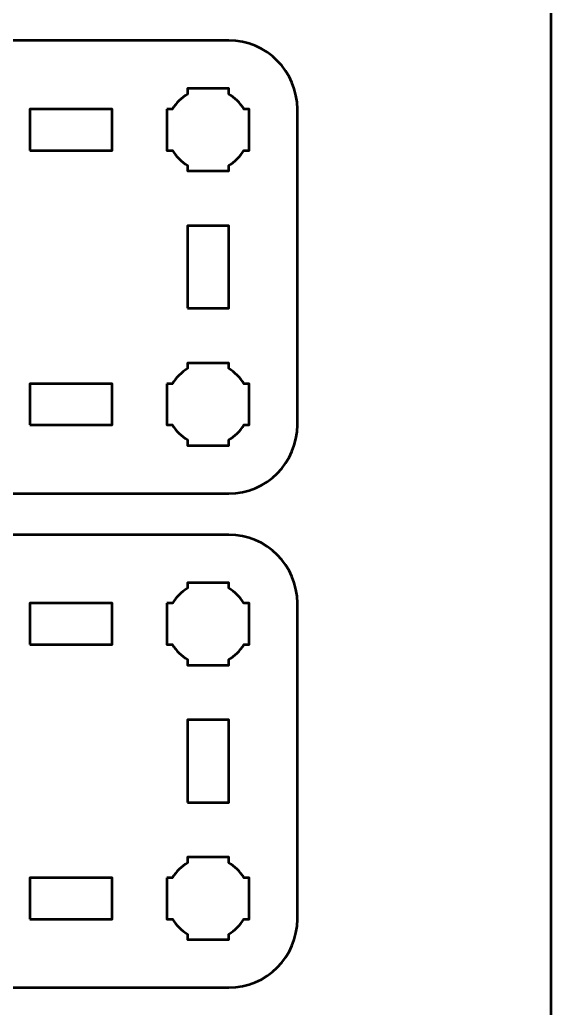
# Model space of a CAD drawing. Header units: centimetres. Extents: x -21 to 0, y -29.7 to 0.
# Drawn here: x -3.87 to 0, y -14.85 to -7.65 of the extents above; entities that cross this region are included whole.
import ezdxf

# ---------------------------------------------------------------- set-up
doc = ezdxf.new("R2010")
doc.units = ezdxf.units.CM
doc.header["$MEASUREMENT"] = 0
doc.layers.add('Layer 1', color=7, linetype='Continuous')

msp = doc.modelspace()

# ---------------------------------------------------------------- linework, layer by layer
at = {"layer": 'Layer 1', "lineweight": 53}
for points in [[(-3.8, -8.6), (-3.2, -8.6), (-3.2, -8.3), (-3.8, -8.3), (-3.8, -8.6)], [(-2.65, -9.75), (-2.35, -9.75), (-2.35, -9.15), (-2.65, -9.15), (-2.65, -9.75)], [(-3.8, -10.6), (-3.2, -10.6), (-3.2, -10.3), (-3.8, -10.3), (-3.8, -10.6)], [(-3.8, -12.2), (-3.2, -12.2), (-3.2, -11.9), (-3.8, -11.9), (-3.8, -12.2)], [(-2.65, -13.35), (-2.35, -13.35), (-2.35, -12.75), (-2.65, -12.75), (-2.65, -13.35)], [(-3.8, -14.2), (-3.2, -14.2), (-3.2, -13.9), (-3.8, -13.9), (-3.8, -14.2)]]:
    msp.add_lwpolyline(points, close=True, dxfattribs=at)
at = {"layer": 'Layer 1', "color": 1, "lineweight": 53}
msp.add_open_spline([(-21.00003, -29.19995), (-21.00003, -29.19995), (-21.00003, -5.89992), (-21.00003, -5.89992), (-21.00003, -5.89992), (-21.00003, -5.81709), (-20.93286, -5.74992), (-20.85003, -5.74992), (-20.85003, -5.74992), (-20.7672, -5.74992), (-20.70003, -5.68275), (-20.70003, -5.59992), (-20.70003, -5.59992), (-20.70003, -5.51709), (-20.7672, -5.44992), (-20.85003, -5.44992), (-20.85003, -5.44992), (-20.93286, -5.44992), (-21.00003, -5.38275), (-21.00003, -5.29992), (-21.00003, -5.29992), (-21.00003, -5.21709), (-20.93286, -5.14992), (-20.85003, -5.14992), (-20.85003, -5.14992), (-20.7672, -5.14992), (-20.70003, -5.08275), (-20.70003, -4.99992), (-20.70003, -4.99992), (-20.70003, -4.91709), (-20.7672, -4.84992), (-20.85003, -4.84992), (-20.85003, -4.84992), (-20.93286, -4.84992), (-21.00003, -4.78275), (-21.00003, -4.69992), (-21.00003, -4.69992), (-21.00003, -4.61709), (-20.93286, -4.54992), (-20.85003, -4.54992), (-20.85003, -4.54992), (-20.7672, -4.54992), (-20.70003, -4.48275), (-20.70003, -4.39992), (-20.70003, -4.39992), (-20.70003, -4.31709), (-20.7672, -4.24992), (-20.85003, -4.24992), (-20.85003, -4.24992), (-20.93286, -4.24992), (-21.00003, -4.18275), (-21.00003, -4.09992), (-21.00003, -4.09992), (-21.00003, -4.01709), (-20.93286, -3.94992), (-20.85003, -3.94992), (-20.85003, -3.94992), (-20.7672, -3.94992), (-20.70003, -3.88275), (-20.70003, -3.79992), (-20.70003, -3.79992), (-20.70003, -3.71709), (-20.7672, -3.64992), (-20.85003, -3.64992), (-20.85003, -3.64992), (-20.93286, -3.64992), (-21.00003, -3.58275), (-21.00003, -3.49992), (-21.00003, -3.49992), (-21.00003, -3.41709), (-20.93286, -3.34992), (-20.85003, -3.34992), (-20.85003, -3.34992), (-20.7672, -3.34992), (-20.70003, -3.28275), (-20.70003, -3.19992), (-20.70003, -3.19992), (-20.70003, -3.11709), (-20.7672, -3.04992), (-20.85003, -3.04992), (-20.85003, -3.04992), (-20.93286, -3.04992), (-21.00003, -2.98275), (-21.00003, -2.89992), (-21.00003, -2.89992), (-21.00003, -2.81709), (-20.93286, -2.74992), (-20.85003, -2.74992), (-20.85003, -2.74992), (-20.7672, -2.74992), (-20.70003, -2.68275), (-20.70003, -2.59992), (-20.70003, -2.59992), (-20.70003, -2.51709), (-20.7672, -2.44992), (-20.85003, -2.44992), (-20.85003, -2.44992), (-20.93286, -2.44992), (-21.00003, -2.38275), (-21.00003, -2.29992), (-21.00003, -2.29992), (-21.00003, -2.21709), (-20.93286, -2.14992), (-20.85003, -2.14992), (-20.85003, -2.14992), (-20.7672, -2.14992), (-20.70003, -2.08275), (-20.70003, -1.99992), (-20.70003, -1.99992), (-20.70003, -1.91709), (-20.7672, -1.84992), (-20.85003, -1.84992), (-20.85003, -1.84992), (-20.93286, -1.84992), (-21.00003, -1.78275), (-21.00003, -1.69992), (-21.00003, -1.69992), (-21.00003, -1.61709), (-20.93286, -1.54992), (-20.85003, -1.54992), (-20.85003, -1.54992), (-20.7672, -1.54992), (-20.70003, -1.48275), (-20.70003, -1.39992), (-20.70003, -1.39992), (-20.70003, -1.31709), (-20.7672, -1.24992), (-20.85003, -1.24992), (-20.85003, -1.24992), (-20.93286, -1.24992), (-21.00003, -1.18275), (-21.00003, -1.09992), (-21.00003, -1.09992), (-21.00003, -1.09992), (-21.00003, -0.49992), (-21.00003, -0.49992), (-21.00003, -0.49992), (-21.00003, -0.22295), (-20.77694, 0.00004), (-20.49994, 0.00004), (-20.49994, 0.00004), (-20.49994, 0.00004), (-0.50008, 0.00004), (-0.50008, 0.00004), (-0.50008, 0.00004), (-0.22294, 0.00004), (0.00002, -0.22295), (0.00002, -0.49992), (0.00002, -0.49992), (0.00002, -0.49992), (0.00002, -29.19995), (0.00002, -29.19995), (0.00002, -29.19995), (0.00002, -29.47695), (-0.22294, -29.70004), (-0.50008, -29.70004), (-0.50008, -29.70004), (-0.50008, -29.70004), (-20.49994, -29.70004), (-20.49994, -29.70004), (-20.49994, -29.70004), (-20.77694, -29.70004), (-21.00003, -29.47695), (-21.00003, -29.19995)], degree=3, knots=[0, 0, 0, 0, 0.0243902, 0.0243902, 0.0243902, 0.0243902, 0.0487805, 0.0487805, 0.0487805, 0.0487805, 0.0731707, 0.0731707, 0.0731707, 0.0731707, 0.097561, 0.097561, 0.097561, 0.097561, 0.1219512, 0.1219512, 0.1219512, 0.1219512, 0.1463415, 0.1463415, 0.1463415, 0.1463415, 0.1707317, 0.1707317, 0.1707317, 0.1707317, 0.195122, 0.195122, 0.195122, 0.195122, 0.2195122, 0.2195122, 0.2195122, 0.2195122, 0.2439024, 0.2439024, 0.2439024, 0.2439024, 0.2682927, 0.2682927, 0.2682927, 0.2682927, 0.2926829, 0.2926829, 0.2926829, 0.2926829, 0.3170732, 0.3170732, 0.3170732, 0.3170732, 0.3414634, 0.3414634, 0.3414634, 0.3414634, 0.3658537, 0.3658537, 0.3658537, 0.3658537, 0.3902439, 0.3902439, 0.3902439, 0.3902439, 0.4146341, 0.4146341, 0.4146341, 0.4146341, 0.4390244, 0.4390244, 0.4390244, 0.4390244, 0.4634146, 0.4634146, 0.4634146, 0.4634146, 0.4878049, 0.4878049, 0.4878049, 0.4878049, 0.5121951, 0.5121951, 0.5121951, 0.5121951, 0.5365854, 0.5365854, 0.5365854, 0.5365854, 0.5609756, 0.5609756, 0.5609756, 0.5609756, 0.5853659, 0.5853659, 0.5853659, 0.5853659, 0.6097561, 0.6097561, 0.6097561, 0.6097561, 0.6341463, 0.6341463, 0.6341463, 0.6341463, 0.6585366, 0.6585366, 0.6585366, 0.6585366, 0.6829268, 0.6829268, 0.6829268, 0.6829268, 0.7073171, 0.7073171, 0.7073171, 0.7073171, 0.7317073, 0.7317073, 0.7317073, 0.7317073, 0.7560976, 0.7560976, 0.7560976, 0.7560976, 0.7804878, 0.7804878, 0.7804878, 0.7804878, 0.804878, 0.804878, 0.804878, 0.804878, 0.8292683, 0.8292683, 0.8292683, 0.8292683, 0.8536585, 0.8536585, 0.8536585, 0.8536585, 0.8780488, 0.8780488, 0.8780488, 0.8780488, 0.902439, 0.902439, 0.902439, 0.902439, 0.9268293, 0.9268293, 0.9268293, 0.9268293, 0.9512195, 0.9512195, 0.9512195, 0.9512195, 0.9756098, 0.9756098, 0.9756098, 0.9756098, 1, 1, 1, 1], dxfattribs=at)
at = {"layer": 'Layer 1', "color": 3, "lineweight": 53}
for points in [[(-7.15, -10.6), (-7.15, -10.6), (-7.15, -8.3), (-7.15, -8.3), (-7.15, -8.3), (-7.15, -8.02391), (-6.92609, -7.8), (-6.65, -7.8), (-6.65, -7.8), (-6.65, -7.8), (-2.35, -7.8), (-2.35, -7.8), (-2.35, -7.8), (-2.07391, -7.8), (-1.85, -8.02391), (-1.85, -8.3), (-1.85, -8.3), (-1.85, -8.3), (-1.85, -10.6), (-1.85, -10.6), (-1.85, -10.6), (-1.85, -10.87609), (-2.07391, -11.1), (-2.35, -11.1), (-2.35, -11.1), (-2.35, -11.1), (-6.65, -11.1), (-6.65, -11.1), (-6.65, -11.1), (-6.92609, -11.1), (-7.15, -10.87609), (-7.15, -10.6)], [(-7.15, -14.2), (-7.15, -14.2), (-7.15, -11.9), (-7.15, -11.9), (-7.15, -11.9), (-7.15, -11.62391), (-6.92609, -11.4), (-6.65, -11.4), (-6.65, -11.4), (-6.65, -11.4), (-2.35, -11.4), (-2.35, -11.4), (-2.35, -11.4), (-2.07391, -11.4), (-1.85, -11.62391), (-1.85, -11.9), (-1.85, -11.9), (-1.85, -11.9), (-1.85, -14.2), (-1.85, -14.2), (-1.85, -14.2), (-1.85, -14.47609), (-2.07391, -14.7), (-2.35, -14.7), (-2.35, -14.7), (-2.35, -14.7), (-6.65, -14.7), (-6.65, -14.7), (-6.65, -14.7), (-6.92609, -14.7), (-7.15, -14.47609), (-7.15, -14.2)]]:
    msp.add_open_spline(points, degree=3, knots=[0, 0, 0, 0, 0.125, 0.125, 0.125, 0.125, 0.25, 0.25, 0.25, 0.25, 0.375, 0.375, 0.375, 0.375, 0.5, 0.5, 0.5, 0.5, 0.625, 0.625, 0.625, 0.625, 0.75, 0.75, 0.75, 0.75, 0.875, 0.875, 0.875, 0.875, 1, 1, 1, 1], dxfattribs=at)
at = {"layer": 'Layer 1', "lineweight": 53}
for points in [[(-2.8, -8.3), (-2.8, -8.3), (-2.75985, -8.3), (-2.75985, -8.3), (-2.75985, -8.3), (-2.7335, -8.25447), (-2.69553, -8.2165), (-2.65, -8.19015), (-2.65, -8.19015), (-2.65, -8.19015), (-2.65, -8.15), (-2.65, -8.15), (-2.65, -8.15), (-2.65, -8.15), (-2.5, -8.15), (-2.5, -8.15), (-2.5, -8.15), (-2.5, -8.15), (-2.35, -8.15), (-2.35, -8.15), (-2.35, -8.15), (-2.35, -8.15), (-2.35, -8.19015), (-2.35, -8.19015), (-2.35, -8.19015), (-2.30447, -8.2165), (-2.2665, -8.25447), (-2.24015, -8.3), (-2.24015, -8.3), (-2.24015, -8.3), (-2.2, -8.3), (-2.2, -8.3), (-2.2, -8.3), (-2.2, -8.3), (-2.2, -8.45), (-2.2, -8.45), (-2.2, -8.45), (-2.2, -8.45), (-2.2, -8.6), (-2.2, -8.6), (-2.2, -8.6), (-2.2, -8.6), (-2.24015, -8.6), (-2.24015, -8.6), (-2.24015, -8.6), (-2.2665, -8.64553), (-2.30447, -8.6835), (-2.35, -8.70985), (-2.35, -8.70985), (-2.35, -8.70985), (-2.35, -8.75), (-2.35, -8.75), (-2.35, -8.75), (-2.35, -8.75), (-2.5, -8.75), (-2.5, -8.75), (-2.5, -8.75), (-2.5, -8.75), (-2.65, -8.75), (-2.65, -8.75), (-2.65, -8.75), (-2.65, -8.75), (-2.65, -8.70985), (-2.65, -8.70985), (-2.65, -8.70985), (-2.69553, -8.6835), (-2.7335, -8.64553), (-2.75985, -8.6), (-2.75985, -8.6), (-2.75985, -8.6), (-2.8, -8.6), (-2.8, -8.6), (-2.8, -8.6), (-2.8, -8.6), (-2.8, -8.45), (-2.8, -8.45), (-2.8, -8.45), (-2.8, -8.45), (-2.8, -8.3), (-2.8, -8.3)], [(-2.8, -10.3), (-2.8, -10.3), (-2.75985, -10.3), (-2.75985, -10.3), (-2.75985, -10.3), (-2.7335, -10.25447), (-2.69553, -10.2165), (-2.65, -10.19015), (-2.65, -10.19015), (-2.65, -10.19015), (-2.65, -10.15), (-2.65, -10.15), (-2.65, -10.15), (-2.65, -10.15), (-2.5, -10.15), (-2.5, -10.15), (-2.5, -10.15), (-2.5, -10.15), (-2.35, -10.15), (-2.35, -10.15), (-2.35, -10.15), (-2.35, -10.15), (-2.35, -10.19015), (-2.35, -10.19015), (-2.35, -10.19015), (-2.30447, -10.2165), (-2.2665, -10.25447), (-2.24015, -10.3), (-2.24015, -10.3), (-2.24015, -10.3), (-2.2, -10.3), (-2.2, -10.3), (-2.2, -10.3), (-2.2, -10.3), (-2.2, -10.45), (-2.2, -10.45), (-2.2, -10.45), (-2.2, -10.45), (-2.2, -10.6), (-2.2, -10.6), (-2.2, -10.6), (-2.2, -10.6), (-2.24015, -10.6), (-2.24015, -10.6), (-2.24015, -10.6), (-2.2665, -10.64553), (-2.30447, -10.6835), (-2.35, -10.70985), (-2.35, -10.70985), (-2.35, -10.70985), (-2.35, -10.75), (-2.35, -10.75), (-2.35, -10.75), (-2.35, -10.75), (-2.5, -10.75), (-2.5, -10.75), (-2.5, -10.75), (-2.5, -10.75), (-2.65, -10.75), (-2.65, -10.75), (-2.65, -10.75), (-2.65, -10.75), (-2.65, -10.70985), (-2.65, -10.70985), (-2.65, -10.70985), (-2.69553, -10.6835), (-2.7335, -10.64553), (-2.75985, -10.6), (-2.75985, -10.6), (-2.75985, -10.6), (-2.8, -10.6), (-2.8, -10.6), (-2.8, -10.6), (-2.8, -10.6), (-2.8, -10.45), (-2.8, -10.45), (-2.8, -10.45), (-2.8, -10.45), (-2.8, -10.3), (-2.8, -10.3)], [(-2.8, -11.9), (-2.8, -11.9), (-2.75985, -11.9), (-2.75985, -11.9), (-2.75985, -11.9), (-2.7335, -11.85447), (-2.69553, -11.8165), (-2.65, -11.79015), (-2.65, -11.79015), (-2.65, -11.79015), (-2.65, -11.75), (-2.65, -11.75), (-2.65, -11.75), (-2.65, -11.75), (-2.5, -11.75), (-2.5, -11.75), (-2.5, -11.75), (-2.5, -11.75), (-2.35, -11.75), (-2.35, -11.75), (-2.35, -11.75), (-2.35, -11.75), (-2.35, -11.79015), (-2.35, -11.79015), (-2.35, -11.79015), (-2.30447, -11.8165), (-2.2665, -11.85447), (-2.24015, -11.9), (-2.24015, -11.9), (-2.24015, -11.9), (-2.2, -11.9), (-2.2, -11.9), (-2.2, -11.9), (-2.2, -11.9), (-2.2, -12.05), (-2.2, -12.05), (-2.2, -12.05), (-2.2, -12.05), (-2.2, -12.2), (-2.2, -12.2), (-2.2, -12.2), (-2.2, -12.2), (-2.24015, -12.2), (-2.24015, -12.2), (-2.24015, -12.2), (-2.2665, -12.24553), (-2.30447, -12.2835), (-2.35, -12.30985), (-2.35, -12.30985), (-2.35, -12.30985), (-2.35, -12.35), (-2.35, -12.35), (-2.35, -12.35), (-2.35, -12.35), (-2.5, -12.35), (-2.5, -12.35), (-2.5, -12.35), (-2.5, -12.35), (-2.65, -12.35), (-2.65, -12.35), (-2.65, -12.35), (-2.65, -12.35), (-2.65, -12.30985), (-2.65, -12.30985), (-2.65, -12.30985), (-2.69553, -12.2835), (-2.7335, -12.24553), (-2.75985, -12.2), (-2.75985, -12.2), (-2.75985, -12.2), (-2.8, -12.2), (-2.8, -12.2), (-2.8, -12.2), (-2.8, -12.2), (-2.8, -12.05), (-2.8, -12.05), (-2.8, -12.05), (-2.8, -12.05), (-2.8, -11.9), (-2.8, -11.9)], [(-2.8, -13.9), (-2.8, -13.9), (-2.75985, -13.9), (-2.75985, -13.9), (-2.75985, -13.9), (-2.7335, -13.85447), (-2.69553, -13.8165), (-2.65, -13.79015), (-2.65, -13.79015), (-2.65, -13.79015), (-2.65, -13.75), (-2.65, -13.75), (-2.65, -13.75), (-2.65, -13.75), (-2.5, -13.75), (-2.5, -13.75), (-2.5, -13.75), (-2.5, -13.75), (-2.35, -13.75), (-2.35, -13.75), (-2.35, -13.75), (-2.35, -13.75), (-2.35, -13.79015), (-2.35, -13.79015), (-2.35, -13.79015), (-2.30447, -13.8165), (-2.2665, -13.85447), (-2.24015, -13.9), (-2.24015, -13.9), (-2.24015, -13.9), (-2.2, -13.9), (-2.2, -13.9), (-2.2, -13.9), (-2.2, -13.9), (-2.2, -14.05), (-2.2, -14.05), (-2.2, -14.05), (-2.2, -14.05), (-2.2, -14.2), (-2.2, -14.2), (-2.2, -14.2), (-2.2, -14.2), (-2.24015, -14.2), (-2.24015, -14.2), (-2.24015, -14.2), (-2.2665, -14.24553), (-2.30447, -14.2835), (-2.35, -14.30985), (-2.35, -14.30985), (-2.35, -14.30985), (-2.35, -14.35), (-2.35, -14.35), (-2.35, -14.35), (-2.35, -14.35), (-2.5, -14.35), (-2.5, -14.35), (-2.5, -14.35), (-2.5, -14.35), (-2.65, -14.35), (-2.65, -14.35), (-2.65, -14.35), (-2.65, -14.35), (-2.65, -14.30985), (-2.65, -14.30985), (-2.65, -14.30985), (-2.69553, -14.2835), (-2.7335, -14.24553), (-2.75985, -14.2), (-2.75985, -14.2), (-2.75985, -14.2), (-2.8, -14.2), (-2.8, -14.2), (-2.8, -14.2), (-2.8, -14.2), (-2.8, -14.05), (-2.8, -14.05), (-2.8, -14.05), (-2.8, -14.05), (-2.8, -13.9), (-2.8, -13.9)]]:
    msp.add_open_spline(points, degree=3, knots=[0, 0, 0, 0, 0.05, 0.05, 0.05, 0.05, 0.1, 0.1, 0.1, 0.1, 0.15, 0.15, 0.15, 0.15, 0.2, 0.2, 0.2, 0.2, 0.25, 0.25, 0.25, 0.25, 0.3, 0.3, 0.3, 0.3, 0.35, 0.35, 0.35, 0.35, 0.4, 0.4, 0.4, 0.4, 0.45, 0.45, 0.45, 0.45, 0.5, 0.5, 0.5, 0.5, 0.55, 0.55, 0.55, 0.55, 0.6, 0.6, 0.6, 0.6, 0.65, 0.65, 0.65, 0.65, 0.7, 0.7, 0.7, 0.7, 0.75, 0.75, 0.75, 0.75, 0.8, 0.8, 0.8, 0.8, 0.85, 0.85, 0.85, 0.85, 0.9, 0.9, 0.9, 0.9, 0.95, 0.95, 0.95, 0.95, 1, 1, 1, 1], dxfattribs=at)

doc.saveas('drawing.dxf')
